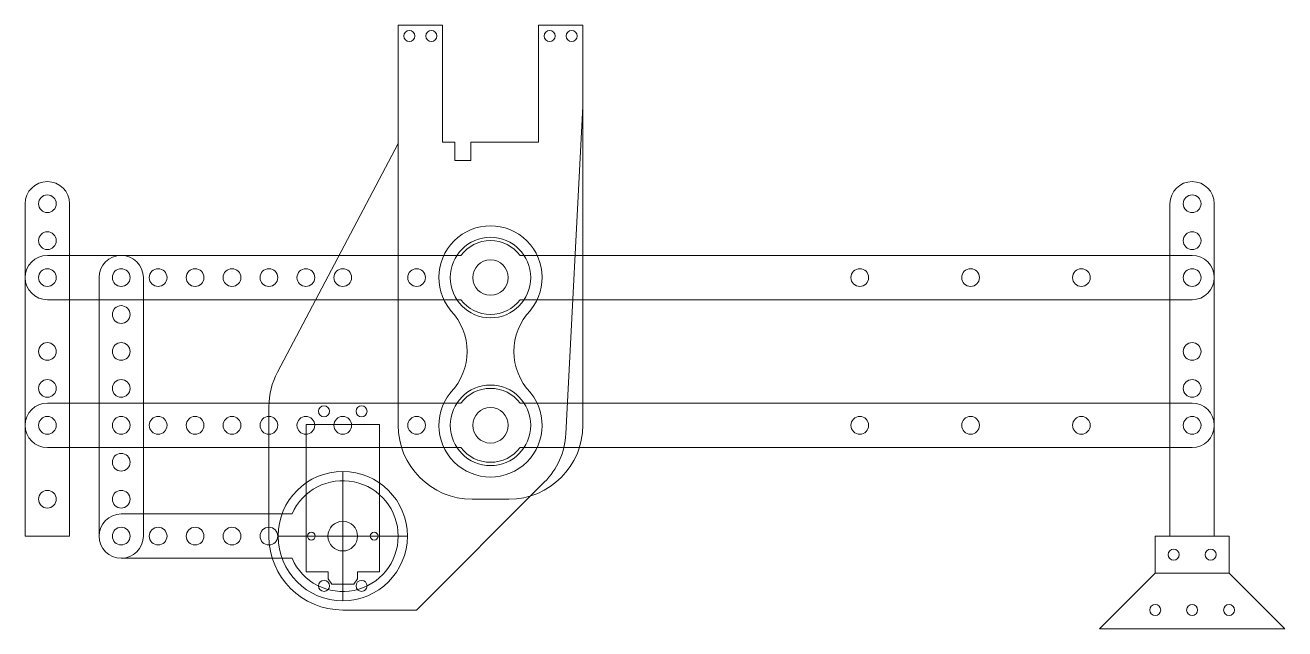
# Model space of a CAD drawing. Header units: millimetres. Extents: x -126 to 215, y -55 to 108.
import ezdxf

# ---------------------------------------------------------------- set-up
doc = ezdxf.new("R2010")
doc.units = ezdxf.units.MM
for name, color, linetype, lineweight, true_color in [('backdropper', 178, 'Continuous', 0, 0x000000), ('backplate', 178, 'Continuous', 0, 0x000000), ('carrier', 178, 'Continuous', 0, 0x000000), ('carrier2', 178, 'Continuous', 0, 0x000000), ('crossbar', 178, 'Continuous', 0, 0x000000), ('crossbar2', 178, 'Continuous', 0, 0x000000), ('dropper', 178, 'Continuous', 0, 0x000000), ('dropperplate', 178, 'Continuous', 0, 0x000000), ('linkage', 178, 'Continuous', 0, 0x000000), ('mount', 178, 'Continuous', 0, 0x000000), ('skeleton', 1, 'Continuous', 0, 0xff0000)]:
    doc.layers.add(name, color=color, linetype=linetype, lineweight=lineweight, true_color=true_color)

# ---------------------------------------------------------------- blocks, each defined once
blk = doc.blocks.new('motor')
at = {"layer": 'carrier'}
for p, q in [((-4, 11.57), (-2.95, 13)), ((-4, 9.66), (-4, 11.57)), ((-2.95, 13), (2.95, 13)), ((2.95, 13), (4, 11.57)), ((4, 11.57), (4, 9.66)), ((-9.91, -30.22), (-9.91, 9.66)), ((-9.91, 9.66), (-4, 9.66)), ((4, 9.66), (9.91, 9.66)), ((9.91, 9.66), (9.91, -30.22)), ((9.91, -30.22), (-9.91, -30.22))]:
    blk.add_line(p, q, dxfattribs=at)
for centre in [(-5.08, 13.47), (5.08, 13.47), (-5.08, -33.79), (5.08, -33.79)]:
    blk.add_circle(centre, 1.5, dxfattribs=at)

msp = doc.modelspace()

# ---------------------------------------------------------------- linework, layer by layer
at = {"layer": 'backdropper'}
for p, q in [((-126, 60), (-126, -30)), ((-114, 60), (-114, -30)), ((-126, -30), (-114, -30))]:
    msp.add_line(p, q, dxfattribs=at)
for centre in [(-120, 60), (-120, 50), (-120, 40), (-120, 20), (-120, 10), (-120, 0), (-120, -20)]:
    msp.add_circle(centre, 2.4, dxfattribs=at)
msp.add_arc((-120, 60), 6, 0, 180, dxfattribs=at)
at = {"layer": 'backplate'}
for centre, radius, start, end in [((0, 40), 14, 315.5847, 224.4153), ((-22.33, 20), 16, 315.9049, 44.0951), ((22.33, 20), 16, 135.9049, 224.0951), ((0, 0), 14, 135.5847, 44.4153)]:
    msp.add_arc(centre, radius, start, end, dxfattribs=at)
at = {"layer": 'carrier'}
for p, q in [((-13, 108.34), (-25, 108.34)), ((-25, 108.34), (-25, 76.34)), ((-13, 108.34), (-13, 76.66)), ((25, 108.34), (13, 108.34)), ((13, 108.34), (13, 76.66)), ((25, 86.34), (25, 108.34)), ((20.4, -2.33), (25, 86.34)), ((-25, 76.34), (-57.69, 14.38)), ((-13, 76.66), (-9.63, 76.66)), ((-9.63, 76.66), (-9.63, 71.66)), ((-5.33, 71.66), (-5.33, 76.66)), ((-5.33, 76.66), (13, 76.66)), ((-9.63, 71.66), (-5.33, 71.66)), ((-60, 5.05), (-60, -30)), ((-20, -50), (14.57, -15.43)), ((-40, -50), (-20, -50))]:
    msp.add_line(p, q, dxfattribs=at)
for centre, radius in [((-22, 105.41), 1.5), ((-16, 105.41), 1.5), ((16, 105.41), 1.5), ((22, 105.41), 1.5), ((0, 40), 10.9), ((0, 0), 10.9)]:
    msp.add_circle(centre, radius, dxfattribs=at)
for centre, start, end in [((-40, 5.05), 152.1829, 180), ((0.43, -1.29), 315, 357.0289), ((-40, -30), 180, 270)]:
    msp.add_arc(centre, 20, start, end, dxfattribs=at)
at = {"layer": 'carrier2'}
for p, q in [((-13, 108.34), (-25, 108.34)), ((-25, 108.34), (-25, 0)), ((-13, 108.34), (-13, 76.66)), ((25, 108.34), (13, 108.34)), ((13, 108.34), (13, 76.66)), ((25, 0), (25, 108.34)), ((-13, 76.66), (-9.63, 76.66)), ((-9.63, 76.66), (-9.63, 71.66)), ((-5.33, 71.66), (-5.33, 76.66)), ((-5.33, 76.66), (13, 76.66)), ((-9.63, 71.66), (-5.33, 71.66)), ((5, -20), (-5, -20))]:
    msp.add_line(p, q, dxfattribs=at)
for centre, radius in [((-22, 105.41), 1.5), ((-16, 105.41), 1.5), ((16, 105.41), 1.5), ((22, 105.41), 1.5), ((0, 40), 10.9), ((0, 0), 10.9)]:
    msp.add_circle(centre, radius, dxfattribs=at)
for centre, start, end in [((-5, 0), 180, 270), ((5, 0), 270, 0)]:
    msp.add_arc(centre, 20, start, end, dxfattribs=at)
at = {"layer": 'crossbar'}
for p, q in [((-8, 6), (-120, 6)), ((190, 6), (8, 6)), ((-120, -6), (-8, -6)), ((8, -6), (190, -6))]:
    msp.add_line(p, q, dxfattribs=at)
for centre, radius in [((0, 0), 4.8), ((-120, 0), 2.4), ((-100, 0), 2.4), ((-90, 0), 2.4), ((-80, 0), 2.4), ((-70, 0), 2.4), ((-60, 0), 2.4), ((-50, 0), 2.4), ((-40, 0), 2.4), ((-20, 0), 2.4), ((100, 0), 2.4), ((130, 0), 2.4), ((160, 0), 2.4), ((190, 0), 2.4)]:
    msp.add_circle(centre, radius, dxfattribs=at)
for centre, radius, start, end in [((0, 0), 10, 36.8699, 143.1301), ((-120, 0), 6, 90, 270), ((190, 0), 6, 270, 90), ((0, 0), 10, 216.8699, 323.1301)]:
    msp.add_arc(centre, radius, start, end, dxfattribs=at)
at = {"layer": 'crossbar2'}
for p, q in [((-8, 46), (-120, 46)), ((190, 46), (8, 46)), ((-120, 34), (-8, 34)), ((8, 34), (190, 34))]:
    msp.add_line(p, q, dxfattribs=at)
for centre, radius in [((0, 40), 4.8), ((-120, 40), 2.4), ((-100, 40), 2.4), ((-90, 40), 2.4), ((-80, 40), 2.4), ((-70, 40), 2.4), ((-60, 40), 2.4), ((-50, 40), 2.4), ((-40, 40), 2.4), ((-20, 40), 2.4), ((100, 40), 2.4), ((130, 40), 2.4), ((160, 40), 2.4), ((190, 40), 2.4)]:
    msp.add_circle(centre, radius, dxfattribs=at)
for centre, radius, start, end in [((0, 40), 10, 36.8699, 143.1301), ((-120, 40), 6, 90, 270), ((190, 40), 6, 270, 90), ((0, 40), 10, 216.8699, 323.1301)]:
    msp.add_arc(centre, radius, start, end, dxfattribs=at)
at = {"layer": 'dropper'}
for p, q in [((184, 60), (184, -30)), ((196, 60), (196, -30)), ((180, -40), (180, -30)), ((180, -30), (184, -30)), ((196, -30), (200, -30)), ((200, -30), (200, -40)), ((180, -40), (200, -40))]:
    msp.add_line(p, q, dxfattribs=at)
for centre, radius in [((190, 60), 2.4), ((190, 50), 2.4), ((190, 20), 2.4), ((190, 10), 2.4), ((185, -35), 1.5), ((195, -35), 1.5)]:
    msp.add_circle(centre, radius, dxfattribs=at)
msp.add_arc((190, 60), 6, 0, 180, dxfattribs=at)
at = {"layer": 'dropperplate'}
for p, q in [((180, -40), (180, -30)), ((180, -30), (200, -30)), ((200, -30), (200, -40)), ((164.91, -55.09), (180, -40)), ((200, -40), (215.09, -55.09)), ((164.91, -55.09), (215.09, -55.09))]:
    msp.add_line(p, q, dxfattribs=at)
for centre, radius in [((185, -35), 1.5), ((195, -35), 1.5), ((180, -50), 1.49), ((190, -50), 1.49), ((200, -50), 1.49)]:
    msp.add_circle(centre, radius, dxfattribs=at)
at = {"layer": 'linkage'}
for p, q in [((-106, -30), (-106, 40)), ((-94, 40), (-94, -30))]:
    msp.add_line(p, q, dxfattribs=at)
for centre in [(-100, 40), (-100, 30), (-100, 20), (-100, 10), (-100, 0), (-100, -10), (-100, -20), (-100, -30)]:
    msp.add_circle(centre, 2.4, dxfattribs=at)
for centre, start, end in [((-100, 40), 0, 180), ((-100, -30), 180, 0)]:
    msp.add_arc(centre, 6, start, end, dxfattribs=at)
at = {"layer": 'mount'}
for p, q in [((-100, -24), (-53.75, -24)), ((-100, -36), (-53.75, -36))]:
    msp.add_line(p, q, dxfattribs=at)
for centre, radius in [((-40, -30), 4.02), ((-100, -30), 2.4), ((-90, -30), 2.4), ((-80, -30), 2.4), ((-70, -30), 2.4), ((-60, -30), 2.4), ((-60, -30), 2.4), ((-48.5, -30), 1.05), ((-31.5, -30), 1.05)]:
    msp.add_circle(centre, radius, dxfattribs=at)
for centre, radius, start, end in [((-40, -30), 15, 203.5782, 156.4218), ((-100, -30), 6, 90, 270)]:
    msp.add_arc(centre, radius, start, end, dxfattribs=at)
at = {"layer": 'skeleton'}
for p, q in [((-40, -12.5), (-40, -47.5)), ((-22.5, -30), (-57.5, -30))]:
    msp.add_line(p, q, dxfattribs=at)
msp.add_circle((-40, -30), 17.5, dxfattribs=at)

# ---------------------------------------------------------------- block references
at = {"layer": 'carrier', "rotation": 180}
msp.add_blockref('motor', (-40, -30), dxfattribs=at)

doc.saveas('drawing.dxf')
